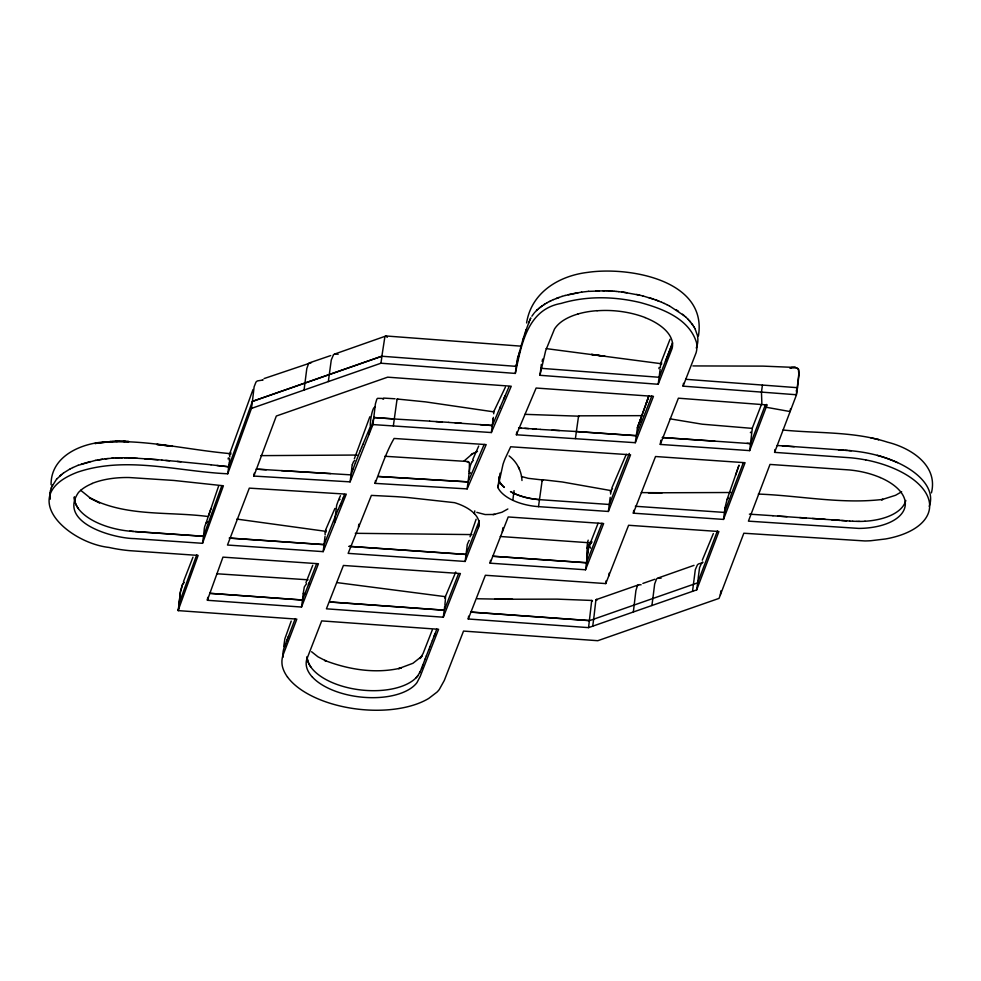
<?xml version="1.0" encoding="UTF-8"?>
<svg xmlns="http://www.w3.org/2000/svg" width="981" height="981" viewBox="0 0 981 981"><rect width="100%" height="100%" fill="white"/><g stroke="black" fill="none" stroke-linecap="round" stroke-linejoin="round"><path stroke-width="1.47" d="M50.043 494.044L50.043 496.619M586.442 563.83C588.318 557.637 584.235 546.711 591.114 543.302M586.466 563.29L586.564 561.708M50.043 494.105L50.203 492.364M229.726 457.011L229.897 453.602C189.456 450.009 149.247 440.101 108.486 441.757C83.544 442.161 50.73 455.135 51.073 484.675M325.165 534.792L324.993 531.653M445.386 599.722L445.533 596.693L336.716 582.567M445.325 600.372L444.896 604.725M229.591 458.63L229.358 461.033M325.03 536.435L323.178 551.641L227.482 545.031L249.309 488.133L346.281 494.142L323.178 551.641M469.09 473.173L470.058 466.282L471.64 462.37M382.455 398.445L377.624 398.335A7.873 4.464 70.4 0 0 376.778 399.267L375.416 403.865L372.939 424.577L350.082 481.867L253.871 476.067L254.251 473.234M469.053 473.615L468.599 477.747M499.292 476.41L498.851 480.58A40.81 20.589 6.5 0 0 504.381 487.434A40.81 20.589 6.5 0 1 498.863 480.506L497.894 487.569A40.81 20.589 6.5 0 0 538.52 506.637L608.379 511.457L630.575 454.792L510.684 446.772L505.154 458.519A299.463 151.086 6.5 0 0 503.02 464.307L497.894 487.569M303.203 593.554L304.306 586.932L306.587 583.67M303.178 593.812L302.908 596.276M587.729 551.776L586.81 560.09M578.447 416.864L576.374 431.579L636.264 435.723L637.515 427.373A30.374 26.438 2.5 0 1 637.711 426.318M179.842 596.779L180.161 594.094M180.014 595.43L180.087 594.78M178.137 610.476L198.125 555.418L129.786 550.672A71.527 36.089 6.5 0 1 127.358 550.439A82.465 41.607 6.5 0 1 108.977 547.435C68.449 542.947 15.635 495.945 77.229 472.29C125.973 455.54 178.113 471.603 227.739 473.786L228.708 466.735L252.411 401.401L254.128 386.784L255.955 382.124A7.983 6.266 41.1 0 1 257.525 380.886L262.589 380.088M133.87 531.518L203.472 536.325L203.778 533.701M207.947 597.478L207.555 600.298L301.51 607.043L302.479 599.98L209.64 593.321L302.467 600.053L302.822 596.963M375.502 480.543L375.11 483.375L467.14 488.906L468.538 478.25M465.141 561.451L478.397 527.619A40.81 20.589 6.5 0 0 454.583 502.677L407.851 497.526A299.463 151.086 6.5 0 0 395.944 496.631L371.394 495.393L348.145 553.37L465.141 561.451L466.429 551.592M660.851 440.199L660.274 444.43L749.668 450.622L752.353 427.961L761.182 405.19M216.948 465.485L228.696 466.809L229.211 462.321M372.939 424.577L491.358 432.547L493.063 419.537M593.677 619.195L594.032 616.043M660.483 366.207L660.63 363.632L546.086 348.598M443.302 617.208L460.408 573.542L343.411 565.461L326.428 608.821L443.302 617.208L444.749 606.025M493.737 413.81L493.59 412.008M468.624 616.178L468.244 618.999L588.551 627.632L591.617 601.402M180.112 594.216L180.234 593.407M283.742 646.405L284.882 638.741L291.21 621.083M541.022 367.237L541.316 364.38M660.421 366.857L660.348 367.532M179.781 597.368L179.891 596.656M586.54 562.346L586.883 559.428M179.719 597.92L179.817 597.245M329.285 374.595L331.271 359.978L333.491 354.754M652.856 598.533L654.658 584.002L656.485 579.097A7.738 4.831 72.2 0 1 657.687 578.152L694.021 565.35M179.155 602.739L179.351 601.279M179.597 598.986L179.756 597.809M610.599 494.105L610.758 492.634M610.832 492.033L611.678 489.568A8.081 7.112 4 0 1 612.512 488.783M931.435 492.879C938.363 465.092 910.54 447.876 887.547 442.186C853.801 431.235 817.884 433.541 783.022 430.021M179.695 598.349L179.535 599.501M252.424 401.425L381.879 356.238L384.822 337.145A7.983 2.305 89.5 0 1 385.496 336.262M514.069 490.635L512.805 500.285M698.178 578.287L699.563 567.619L701.636 563.008A7.738 6.744 30.6 0 1 702.825 561.954M179.253 601.856L179.572 599.379M180.185 593.53L180.406 591.972M660.152 369.212L659.968 370.757M694.021 579.734L695.284 569.777L697.332 564.982A7.885 6.72 35.9 0 1 698.595 563.903L702.776 562.702M179.4 600.826L179.523 599.869M203.827 533.272L204.355 528.293A28.265 24.292 -0.9 0 1 204.698 526.601L205.961 523.29A5.616 4.782 4.4 0 1 206.991 522.26L207.604 521.88M375.049 406.882A7.713 6.438 22.1 0 0 373.871 407.888C370.278 412.67 368.01 441.597 373.908 417.526L394.301 418.997L396.974 399.831M466.466 551.297L467.287 544.504L468.832 540.911A5.567 4.733 4.8 0 1 469.335 540.384M629.312 453.43L609.336 504.479L539.476 499.648L542.15 480.482M587.116 557.515L587.337 555.92M594.155 615.075L595.835 600.397M351.37 472.094L351.934 466.711A27.811 23.875 -0.5 0 1 352.375 464.687M493.345 417.342L493.124 419.022M693.898 580.727L692.525 591.335M698.067 579.28L697.638 582.898L717.393 530.954M725.082 507.435L727.056 499.525A5.96 5.101 3 0 1 728.405 498.201M351.345 472.302L350.082 481.867M586.748 560.556L587.006 558.471M587.496 554.657L588.882 546.785L590.881 542.934A8.081 6.855 37.5 0 1 592.107 541.966M610.207 497.355L608.379 511.457M725.045 507.692L724.885 508.992M797.222 387.753L798.816 374.043L798.448 369.751A7.811 4.66 -55.5 0 0 797.712 368.562L795.211 367.446L791.213 367.568M797.467 387.777L799.061 374.068L798.693 369.776A7.799 4.66 -55.5 0 0 797.945 368.586L795.419 367.483L791.373 367.617M180.271 592.818L182.38 584.884A7.799 4.893 -53.1 0 1 183.57 583.008L184.048 582.444M698.435 335.968C707.681 279.646 628.122 266.415 587.901 272.362C559.035 275.698 531.359 292.436 526.601 322.945M659.833 371.713L658.202 384.27L539.93 375.294L540.899 368.231M178.186 610.636L179.106 603.425L196.752 554.78M179.278 603.56L178.309 610.623L296.826 619.121L282.982 655.247A81.423 41.079 6.5 0 0 281.952 663.009L282.013 663.978A71.257 35.954 6.5 0 0 283.301 669.349A81.656 41.19 6.5 0 0 287.482 677M92.3 483.51A63.262 31.919 6.5 0 0 78.431 492.548C57.585 522.836 113.269 538.336 134.262 538.594L202.515 543.315L203.484 536.251L135.219 531.53M207.739 597.466L207.359 600.286L222.957 557.134L318.445 563.732L301.51 607.043M304.061 390.058L306.808 368.525L308.659 363.424A8.044 4.586 68.7 0 1 309.506 362.835L330.72 355.576M328.328 381.584L329.297 374.521M334.533 522.64L336.667 505.227L338.261 500.702A6.34 5.285 23.9 0 1 338.899 500.016M369.077 434.46L370.033 427.397L362.835 444.503M358.457 527.018L358.85 524.197M393.344 425.987L394.313 418.924L373.908 417.526M474.412 513.688L474.804 510.868M478.397 527.619L479.169 521.978M381.02 363.228L515.307 373.418L516.276 366.367L381.977 356.25L380.922 363.228L251.467 408.403M490.108 563.18L508.207 516.962L603.646 523.547L585.534 569.777L490.108 563.18L490.488 560.359M502.321 531.996L502.897 527.766M516.386 434.767L536.129 388.035L653.456 396.361L635.308 442.701L516.386 434.767L516.779 431.947M538.52 506.637L539.476 499.574A40.81 20.589 6.5 0 1 511.126 491.898M575.418 438.568L576.387 431.505L636.277 435.65L635.308 442.701M585.534 569.777L586.503 562.714L492.56 556.227L586.491 562.787L601.966 523.241M592.72 626.172L593.677 619.121M468.244 618.999L485.374 575.271L605.768 583.585L606.148 580.764M608.723 576.031L609.115 573.211M633.346 513.186L655.529 456.521L745.07 462.701L723.5 519.415L633.346 513.186L633.726 510.365M633.346 611.997L635.909 590.55L637.417 585.743M651.899 605.522L652.856 598.459M797.295 387.691L796.265 394.742L683.095 386.158L683.475 383.326M588.551 627.632L696.682 589.888L697.65 582.837L589.507 620.642L470.88 612.132M723.5 519.415L724.849 509.2M720.312 595.038L720.9 590.807M762.433 385.043L761.464 392.106L761.894 404.552L767.044 404.932L749.668 450.622M766.553 404.43L766.161 407.25L790.11 411.566L790.502 408.746M865.708 459.917L864.457 459.697A81.362 41.055 6.5 0 0 850.38 457.771L774.598 452.364L774.978 449.543M797.479 387.703L796.449 394.926L774.598 452.364M498.851 480.58L499.525 476.239M752.329 428.39L702.224 424.197L670.182 418.862M516.803 362.443L517.539 358.126M50.19 492.437L50.497 490.708M516.766 362.7L516.264 366.44L516.889 363.448M180.467 591.359L182.417 584.762A7.811 4.893 -53.1 0 1 183.594 582.898L184.072 582.334M539.93 375.294L545.657 350.695L554.473 329.076A67.395 34.004 6.5 0 1 561.868 321.437A65.077 32.839 6.5 0 1 577.956 313.994M499.77 474.804L500.065 473.198M542.15 361.462L542.628 359.095M515.307 373.418C521.352 345.508 526.907 309.444 561.12 303.411C586.761 295.722 614.425 296.372 640.323 302.565C662.396 308.61 688.981 318.555 696.461 342.394A82.465 41.607 6.5 0 1 696.228 352.253A71.527 36.089 6.5 0 1 695.995 353.05L683.095 386.158M516.877 363.51L519.599 351.639M50.485 490.77L51.27 487.962M518.863 354.681L521.156 345.704M352.289 464.675L353.467 461.793A5.898 5.015 3 0 1 354.73 460.518M637.748 426.33L639.318 422.664A6.315 5.408 2.9 0 1 641.083 421.143M521.144 345.766L523.106 338.972M523.106 339.034L523.695 337.084M523.682 337.157L524.921 333.332M696.964 345.986L696.694 346.845M727.056 499.525L739.036 465.129L735.566 475.209M517.98 356.397L519.39 353.491M218.64 485.963L205.961 523.29M354.337 458.814L369.849 416.766M524.909 333.405L526.208 329.591M208.364 516.337L210.989 508.673M375.11 483.375C380.787 468.415 386.477 451.481 394.092 438.458L486.184 444.601L467.14 488.906M476.128 519.231L470.058 536.779M648.956 395.699L637.392 428.023L641.402 417.035L639.318 422.664M648.784 396.226L641.819 415.637M525.546 331.529L529.372 321.192M645.841 404.613L648.085 398.188M696.694 346.784L696.252 348.034M353.111 468.955L351.039 474.878L258.628 469.237M253.012 389.531L229.26 454.951M203.472 536.325L221.694 486.061M202.515 543.315L223.398 485.767L173.882 480.457L129.124 477.526A66.659 33.636 6.5 0 0 92.177 483.425M227.739 473.786L251.443 408.464L252.436 401.352L381.879 356.164M284.637 646.307L283.938 648.257A81.423 41.079 6.5 0 0 282.92 655.946L282.969 657A71.257 35.954 6.5 0 0 282.982 657.319M353.111 469.028L355.38 462.897M183.484 581.598L192.975 557.147M253.871 476.067L276.323 416.03L387.654 377.17L511.248 386.232L491.358 432.547M51.257 488.023L51.625 487.005M285.606 643.867L286.562 641.28M422.431 666.148L422.75 665.253M672.61 342.847L672.23 343.89M422.443 666.074L421.818 667.779M422.75 665.326L425.153 658.974M284.392 646.994L284.882 645.67M743.242 462.983L724.456 512.425L635.332 506.27M714.83 441.143L662.187 437.514L750.624 443.633L765.425 404.675M696.682 589.888L718.889 531.518L628.6 525.276L605.768 583.585M796.204 391.076L796.621 389.96M797.001 388.979L797.406 387.863M285.361 644.492L285.606 643.794M287.531 638.766L288.5 636.252M286.562 641.353L295.269 618.606M287.053 640.029L287.286 639.391M425.141 659.048L426.355 655.86M670.035 339.254L660.409 364.037M312.743 565.264L305.937 582.726M355.38 462.971L360.309 450.549M302.467 600.053L305.201 592.978M304.858 593.922L308.868 583.585M285.115 645.118L285.373 644.419M308.488 584.615L309.248 582.64M528.624 323.129L528.992 322.197M421.499 668.588L421.818 667.705M426.343 655.933L428.771 649.68M590.82 541.855L598.091 523.241M671.85 344.871L672.108 344.147M309.236 582.714L316.679 563.658M229.162 538.103L324.135 544.663L336.152 514.118M284.87 645.743L285.128 645.044M432.314 629.888L423.056 653.567L420.015 658.607L422.014 656.117L412.952 663.279L398.617 668.625L401.364 667.938C375.846 674.057 348.844 669.704 324.637 660.397L326.366 661.133L317.93 656.792L311.566 651.727M434.191 635.909L436.864 629.079M330.364 602.052L444.258 610.219L458.421 574.02M349.101 546.38L466.098 554.473L479.353 520.568M428.758 649.753L429.985 646.602M432.4 640.519L435.074 633.714M636.264 435.723L651.801 396.005M670.955 347.09L659.158 377.28L540.887 368.304M671.09 346.759L671.727 345.128M665.449 361.192L671.85 344.797M658.202 384.27L672.071 348.574A57.352 28.94 6.5 0 0 645.069 317.599M660.274 444.43L678.386 398.188L761.894 404.552M429.972 646.675L432.4 640.458M702.273 560.225L713.346 533.554M344.552 494.424L343.019 498.287M529.36 321.265L529.936 319.806M421.511 668.515L420.211 671.642M610.207 492.021L610.893 490.561M444.761 598.067L455.773 571.997M611.825 488.072L626.283 454.289M325.618 529.936L334.901 508.452M360.309 450.622L361.584 447.483M343.019 498.213L340.64 503.927M529.728 320.333L530.586 318.42M361.572 447.544L362.847 444.442M51.625 487.079L56.653 479.047M509.09 386.502L503.584 399.377M378.408 476.521L468.096 481.916L484.197 444.405M480.31 424.626L492.315 425.57L500.482 406.575M339.843 505.767L340.652 503.866M472.744 459.513L478.716 446.061M499.721 408.292L505.154 395.662M339.855 505.693L338.298 509.311M336.14 514.179L338.31 509.237M338.825 499.243L340.444 495.712M530.132 319.414L530.819 317.954M52.03 486.135L52.471 485.19M419.525 673.04L420.211 671.568M505.374 387.164L493.627 411.922A22.404 1.987 -73.3 0 0 493.553 411.37M419.88 672.279L417.943 675.59A51.858 26.156 6.5 0 1 416.435 677.405L415.858 678.006A57.867 29.197 6.5 0 1 412.486 680.851A57.413 28.964 6.5 0 1 361.67 690.048A57.413 28.964 6.5 0 1 313.43 670.182A55.5 27.995 6.5 0 1 311.051 667.276A58.774 29.651 6.5 0 1 308.157 661.979A57.548 29.038 6.5 0 1 307.114 656.706A57.548 29.038 6.5 0 0 308.144 661.979A58.774 29.651 6.5 0 0 311.051 667.338M531.886 316.201L534.204 313.013M591.85 600.593L592.475 600.924M596.105 599.661L639.097 584.664L641.133 584.786M397.293 399.034L425.533 401.879L493.884 411.873M542.456 479.684L562.285 481.978L610.869 490.574M463.939 461.107L472.204 453.995M325.214 531.261L236.899 519.096M534.952 312.203L536.607 310.413M56.64 479.12L63.569 472.891M415.87 677.932L416.447 677.331A51.858 26.156 6.5 0 0 417.943 675.517M536.595 310.486L537.49 309.579M537.036 310.07L537.944 309.162M473.406 460.371L472.916 460.812A7.995 6.646 -29 0 0 471.653 462.37M538.397 308.831L539.354 307.948M59.804 475.944L61.619 474.436M539.354 308.022L540.862 306.771M539.844 307.629L544.663 304.159M541.365 306.452L542.432 305.692M507.851 508.98L501.978 512.229L493.934 514.449M63.569 472.965L70.276 468.795M517.122 364.38L516.803 364.589A6.34 5.481 -11.3 0 0 515.405 365.95M385.496 336.201L387.09 336.63M339.267 499.734L340.064 499.268M543.523 304.956L547.018 302.749M901.649 491.763L895.567 495.282L881.416 499.77L883.059 499.366C841.649 504.43 799.809 495.601 758.338 494.068M472.462 453.835L477.502 451.395M471.297 454.546L473.32 453.32M547.006 302.822L549.507 301.425M467.005 461.855L469.077 462.149A7.995 2.612 -74.1 0 1 469.421 463.167M70.276 468.869L72.79 467.545M549.495 301.498L550.795 300.787M550.782 300.86L553.456 299.561M72.778 467.618L78.198 465.239M553.443 299.634L562.076 296.348M556.215 298.482L559.096 297.415M78.186 465.313L95.476 460.359M642.862 583.437L654.842 579.256M264.073 378.568L311.455 362.602M333.503 354.779A8.044 4.991 73.9 0 1 334.435 354.129L386.011 335.98L520.42 346.109M81.08 464.258L90.436 461.524M562.076 296.421L565.142 295.44M565.142 295.502L581.635 292.068M639.097 584.664L638.484 584.86A7.738 4.39 69.4 0 0 637.442 585.78M568.293 294.668L578.201 292.645M95.476 460.42L105.261 458.801M97.205 460.101L102.514 459.231M335.097 353.908L337.476 354.116A16.554 10.668 -76.3 0 1 338.089 354.399M658.349 577.944L660.716 578.165A16.738 10.852 -74.2 0 1 661.035 578.275M476.803 512.364L485.154 514.547L493.701 514.485M492.977 514.584L494.767 514.326M581.635 292.142L588.649 291.308M105.249 458.875L108.033 458.495M106.169 458.765L107.088 458.667M108.02 458.568L113.698 458.029M588.637 291.369L605.019 290.781M111.785 458.225L115.623 457.906M864.997 521.169L863.648 521.316A51.858 26.156 6.5 0 1 859.65 521.426M115.611 457.98L119.498 457.747M116.58 457.931L120.467 457.722M595.798 290.94L599.416 290.842M120.467 457.796L127.285 457.71M121.436 457.784L122.404 457.759M648.38 492.83L730.931 492.499M662.249 492.744L641.292 492.609M858.314 521.426L859.663 521.352M124.354 457.759L125.323 457.759M512.56 599.268L503.927 599.244L557.171 599.133L591.972 600.458M494.841 599.207L504.111 599.244L477.355 598.766M603.045 290.83L606.981 290.83M260.811 455.638L357.133 455.037M856.965 521.402L858.326 521.352M126.304 457.771L129.222 457.759M642.641 415.65L578.937 415.834L579.195 416.557M856.965 521.34L852.747 521.267M128.241 457.808L133.085 457.919M692.893 365.925L763.071 366.121L795.211 367.446M355.294 533.308L471.947 534.584M606.969 290.903L610.905 291.001M524.982 414.338L578.68 416.177A6.34 0.773 -85.3 0 0 578.447 416.753M130.179 457.857L131.147 457.894M608.931 290.977L612.855 291.124M852.759 521.193L849.742 521.107M132.116 457.943L134.054 457.98M383.497 398.078L395.061 398.789M559.538 430.536L540.286 429.433M576.387 431.505L551.984 430.169M384.834 456.275L468.145 461.536M281.486 470.622L330.671 473.578M378.421 476.459L468.109 481.855M849.742 521.034L812.44 518.495M394.301 418.997L429.653 421.119M256.09 469.151L266.243 469.776M429.641 421.192L448.722 422.345M134.041 458.053L135.01 458.041M435.956 421.585L442.321 422.002M540.298 429.359L524.749 428.366M448.709 422.419L492.327 425.496M134.998 458.115L136.935 458.164M846.566 520.837L841.588 520.494M455.11 422.836L461.499 423.277M532.45 428.844L536.362 429.102M843.574 450.205L847.461 450.402M136.923 458.237L158.051 459.721M772.942 515.785L787.02 516.68M799.711 517.551L825.266 519.329M777.639 516.104L806.063 518.054M207.469 516.447C168.131 511.383 125.715 516.962 89.504 497.759L99.621 502.885L90.313 498.054L80.65 490.267M782.298 445.791L843.586 450.132M747.019 443.314L750.637 443.559M777.234 445.497L794.254 446.698M844.874 450.291L851.336 450.72M749.386 514.154L772.942 515.712M500.249 536.497L589.348 542.763M229.885 538.079L324.147 544.59M349.101 546.319L466.11 554.4M132.521 531.42L133.87 531.444M838.412 449.764L842.287 450.046M831.716 519.783L839.895 520.371M330.376 601.978L444.27 610.157M470.88 612.058L589.52 620.568M612.855 291.185L614.817 291.259M528.575 428.574L518.569 427.888L521.009 428.01M144.599 458.777L161.89 460.04M133.195 531.395L131.846 531.371M308.071 579.808L216.801 573.762M685.682 379.291L797.222 387.679M848.749 450.573L851.336 450.782A81.362 41.055 6.5 0 1 865.414 452.707L866.664 452.94A72.447 36.555 6.5 0 1 877.272 455.38A81.656 41.19 6.5 0 1 892.845 460.629A83.042 41.901 6.5 0 1 897.529 462.591A81.828 41.288 6.5 0 1 929.215 506.343M78.419 508.636A59.13 29.835 6.5 0 1 74.372 496.864A59.13 29.835 6.5 0 0 78.406 508.698A57.352 28.94 6.5 0 0 129.823 531.187L131.846 531.297M161.89 460.114L181.044 461.732M614.805 291.332L616.767 291.431M165.728 460.432L169.554 460.763M131.172 531.236L129.823 531.113M177.218 461.438L211.025 464.773M616.767 291.492L618.717 291.615M618.717 291.688L626.994 292.73M211.025 464.835L228.708 466.735M171.761 446.245L156.813 444.442L161.46 444.994M160.222 444.847L172.766 446.404M622.052 291.982L639.735 295.195M605.007 356.311L591.506 354.399L604.737 356.299M596.522 599.342L597.27 599.918M870.748 437.771L878.694 439.647L878.044 439.5M636.632 294.423L642.813 295.968M642.825 295.894L654.683 299.597M521.5 476.521L528.293 478.336L542.812 480.003M648.858 297.599L653.26 299.021M654.695 299.524L658.913 301.179M656.117 300.039L661.635 302.295M661.648 302.234L664.296 303.472M664.309 303.399L666.884 304.686M666.884 304.613L669.385 305.937M669.385 305.876L684.358 315.833M676.387 309.898L678.533 311.32M509.102 455.92C516.742 461.695 521.573 470.941 521.978 480.506M682.518 314.251L686.087 317.378M470.708 473.198L469.212 471.91L469.445 463.13M686.099 317.304L687.706 318.948M687.718 318.874L690.624 322.136M689.226 320.468L694.094 327.053M691.899 323.767L693.052 325.41M694.094 326.992L695.002 328.721M695.014 328.647L697.417 335.404A82.465 41.607 6.5 0 1 697.184 345.189A71.527 36.089 6.5 0 1 696.951 346.06M518.434 467.091L518.826 467.962M519.096 468.513L519.501 469.409M50.215 498.225L50.338 499.133M50.203 498.287L50.056 496.545M661.611 362.688A28.67 2.673 -80.1 0 1 661.476 364.503M659.195 367.36A23.041 0.944 -74 0 1 658.901 368.635M517.625 358.139A26.033 22.551 -2.3 0 1 518.103 356.422M387.017 336.777A20.233 6.597 -66.1 0 1 387.225 337.182M539.476 499.648A40.81 20.589 6.5 0 1 510.476 491.616M897.529 462.652A83.042 41.901 6.5 0 0 892.845 460.629A81.656 41.19 6.5 0 0 877.284 455.307M905.806 500.457A57.438 28.976 6.5 0 1 864.997 521.254M750.391 432.682A20.503 1.422 -63.3 0 1 750.71 432.143M790.318 368.28A40.552 16.064 -29.7 0 1 790.931 368.182M790.183 368.218A39.914 15.904 -29.9 0 1 790.784 368.133M542.579 480.359A16.775 2.367 -60.3 0 1 542.554 480.543M542.125 480.898A7.713 0.773 -83.3 0 1 542.432 479.93M396.998 399.488A7.713 0.834 -84.7 0 1 397.305 398.911M397.796 399.12A16.775 2.502 -58.7 0 1 397.845 399.475M382.664 398.862A26.781 10.448 43.8 0 1 383.571 399.23M590.66 542.358A16.591 4.66 82.4 0 1 590.905 542.395M589.826 542.26A16.849 1.852 63.3 0 1 589.998 542.321M588.698 544.529A9.884 1.398 68.6 0 1 590.636 548.158M586.871 548.207A30.767 5.052 89.4 0 1 588.171 540.163M230.805 452.695A26.033 2.882 -80.5 0 1 230.756 454.301M228.352 457.869A22.06 0.969 -75.9 0 1 228.132 459.022M262.491 379.855A20.233 11.453 19.1 0 1 263.043 379.88M610.697 490.99A13.697 11.944 0.3 0 1 610.967 490.537M492.769 418.654A32.876 2.293 -80.8 0 1 492.658 419.561M326.195 530.39A27.407 2.649 -81.1 0 1 326.121 532.058M445.239 596.571A24.218 1.839 -74.6 0 1 445.264 596.914M591.604 601.046A7.738 0.834 89.3 0 1 591.85 600.47M595.847 600.507A7.885 1.3 88.4 0 1 596.117 599.722M865.72 459.905A72.447 36.555 6.5 0 1 876.315 462.358A81.656 41.19 6.5 0 1 891.888 467.606A83.042 41.901 6.5 0 1 896.573 469.641A81.828 41.288 6.5 0 1 885.536 538.974L870.772 540.727A69.994 35.316 6.5 0 1 864.911 540.948L743.831 533.235L719.036 598.385L597.785 640.703L463.523 631.077L444.319 680.422L439.28 689.508A69.994 35.316 6.5 0 1 436.95 692.145L428.783 698.398A81.828 41.288 6.5 0 1 289.456 679.465A83.042 41.901 6.5 0 1 287.482 677M597.122 310.781A59.13 29.835 6.5 0 1 645.13 317.55M577.968 313.994A63.262 31.919 6.5 0 1 597.061 310.683M312.449 677.184A55.5 27.995 6.5 0 1 310.094 674.327A58.774 29.651 6.5 0 1 307.2 669.03A57.548 29.038 6.5 0 1 306.746 659.342L321.694 620.899L438.581 629.287L420.224 676.363L416.986 682.58A51.858 26.156 6.5 0 1 415.478 684.395L414.902 684.983A57.867 29.197 6.5 0 1 411.53 687.828A57.413 28.964 6.5 0 1 360.714 697.037A57.413 28.964 6.5 0 1 312.473 677.172M880.239 477.539A57.438 28.976 6.5 0 1 904.617 508.268A57.438 28.976 6.5 0 1 864.04 528.244L862.691 528.305A51.858 26.156 6.5 0 1 858.694 528.403L748.429 521.144L769.999 464.43L849.35 469.948A57.548 29.038 6.5 0 1 867.977 473.296A58.774 29.651 6.5 0 1 877.296 476.361A55.5 27.995 6.5 0 1 880.227 477.551M97.291 443.142L94.863 443.51L110.718 441.597L97.291 443.142M112.104 441.536L108.486 441.757L117.892 441.327L112.104 441.536M119.523 441.352L115.783 441.401L125.286 441.413L119.523 441.352M127.101 441.511L123.299 441.389L129.002 441.573L127.101 441.511"/></g></svg>
